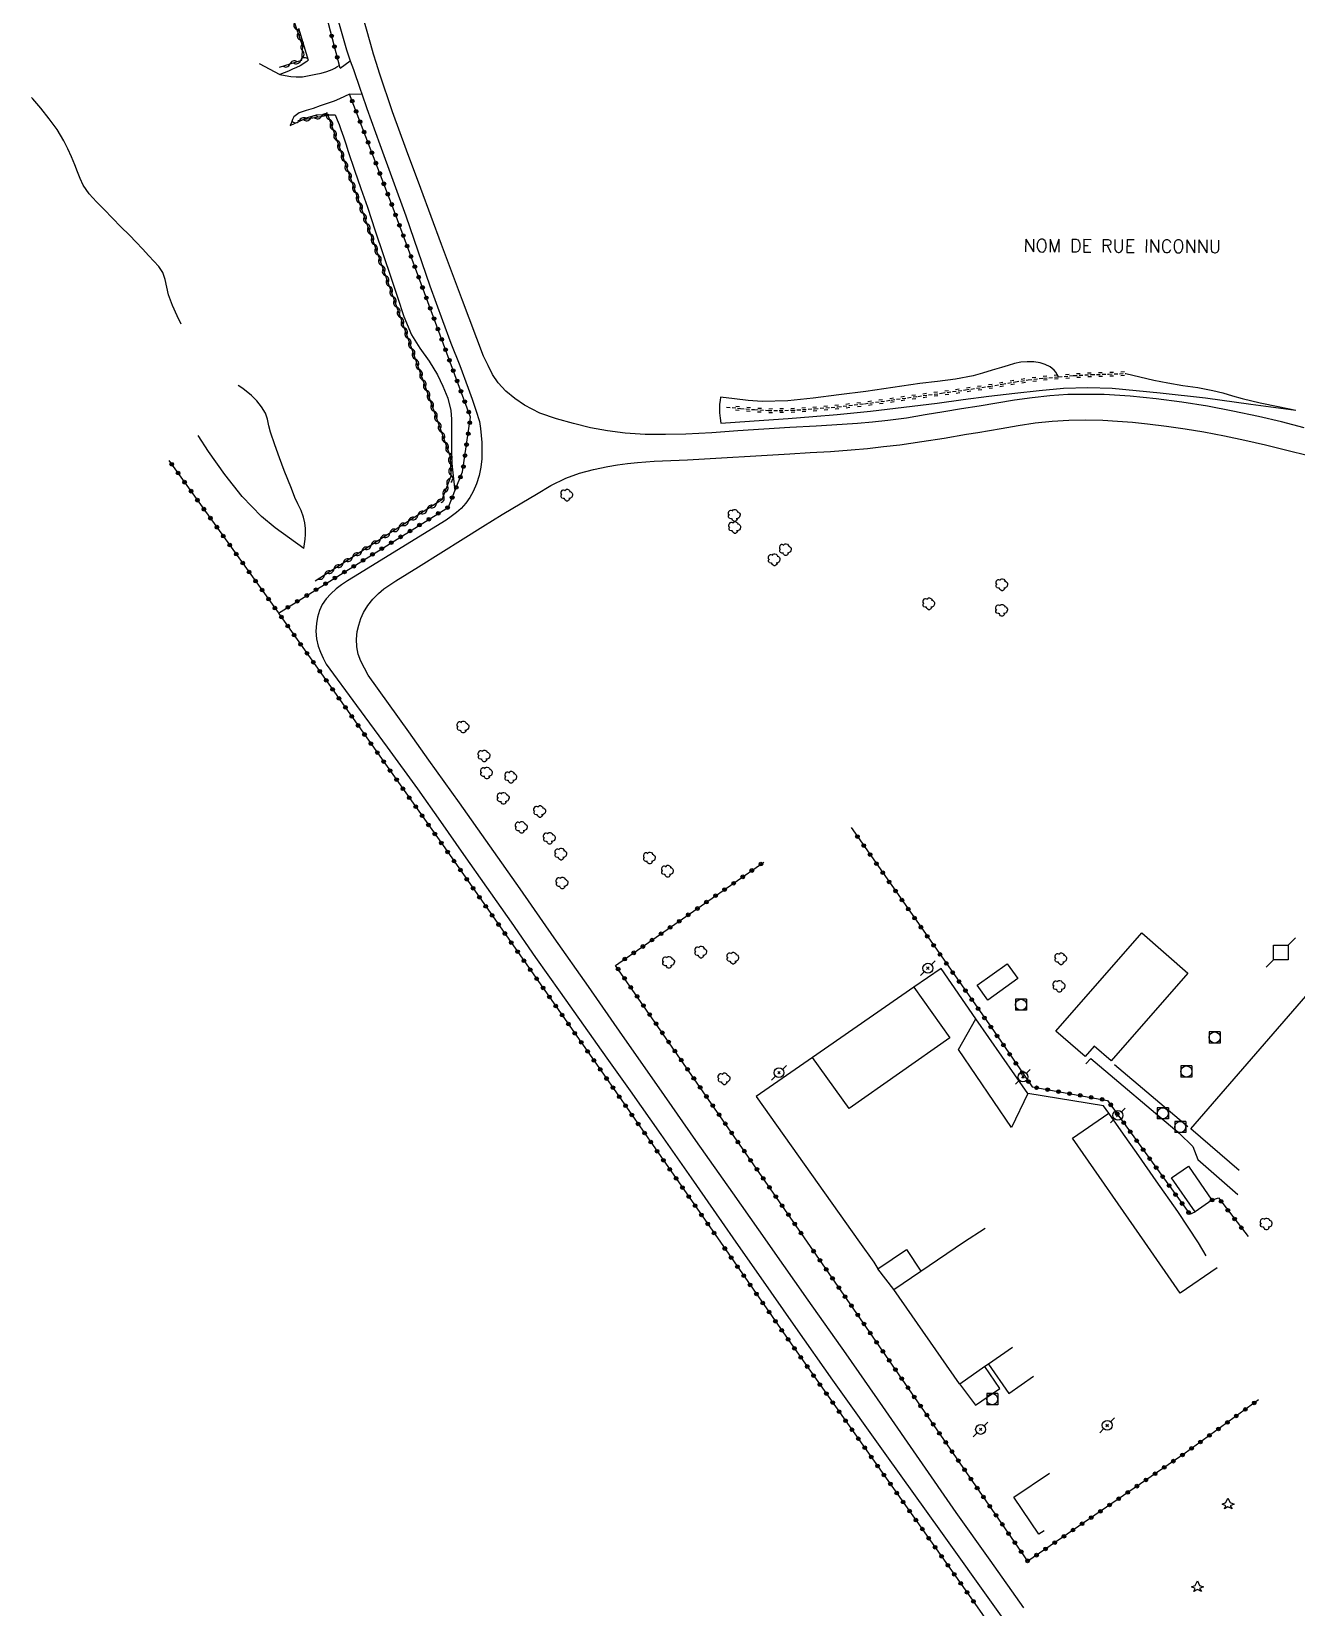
# Model space of a CAD drawing. Header units: millimetres. Extents: x 121000 to 122001, y 132000 to 133001.
# Drawn here: x 121674.2 to 121845.5, y 132125.5 to 132339.1 of the extents above; entities that cross this region are included whole.
import ezdxf
from ezdxf.enums import TextEntityAlignment as Align

# ---------------------------------------------------------------- set-up
doc = ezdxf.new("R2010")
doc.units = ezdxf.units.MM
doc.linetypes.add('DASHED', pattern=[0.75, 0.5, -0.25])
doc.layers.get('0').update_dxf_attribs({"linetype": 'CONTINUOUS'})
for name, color, linetype in [('W0006', 2, 'CONTINUOUS'), ('W0014', 7, 'CONTINUOUS'), ('W0017', 7, 'CONTINUOUS'), ('W0104', 1, 'CONTINUOUS'), ('W0211', 2, 'CONTINUOUS'), ('W0214', 2, 'CONTINUOUS'), ('W0220', 5, 'DASHED'), ('W0300', 7, 'CONTINUOUS'), ('W0303', 7, 'CONTINUOUS'), ('W0310', 3, 'CONTINUOUS'), ('W0323', 7, 'CONTINUOUS'), ('W0420', 7, 'CONTINUOUS'), ('W0473', 7, 'CONTINUOUS'), ('W0600', 7, 'CONTINUOUS'), ('W0989', 7, 'CONTINUOUS')]:
    doc.layers.add(name, color=color, linetype=linetype)
doc.styles.get("Standard").update_dxf_attribs({"font": 'romans.shx', "width": 0.85})

# ---------------------------------------------------------------- blocks, each defined once
blk = doc.blocks.new('T303')
for p, q in [((-0.77, 0), (-0.28, 0.21)), ((-0.28, -0.21), (-0.77, 0)), ((-0.28, 0.21), (0, 0.83)), ((0, 0.83), (0.28, 0.21)), ((0.28, 0.21), (0.83, 0)), ((0.83, 0), (0.28, -0.21)), ((-0.49, -0.63), (-0.28, -0.21)), ((0, -0.35), (-0.49, -0.63)), ((0.56, -0.63), (0, -0.35)), ((0.28, -0.21), (0.56, -0.63))]:
    blk.add_line(p, q)
blk = doc.blocks.new('T473')
for p, q in [((-0.166667, 0.166667), (0.166667, -0.166667)), ((-0.166667, -0.166667), (0.166667, 0.166667)), ((0.500001, 0.500001), (1.000002, 1.000002)), ((-1.000002, -1.000002), (-0.500001, -0.500001))]:
    blk.add_line(p, q)
blk.add_ellipse((0, 0), major_axis=(0.471405, 0.471405), ratio=1, start_param=5.4977871438, end_param=11.780972451)
blk = doc.blocks.new('T420')
for p, q in [((0.75, 0.75), (-0.75, 0.75)), ((-0.75, 0.75), (-0.75, -0.75)), ((0.75, 0.75), (0.75, -0.75)), ((0.75, -0.75), (-0.75, -0.75))]:
    blk.add_line(p, q)
blk.add_ellipse((0, 0), major_axis=(-0.53, 0.53), ratio=1, start_param=3.926991, end_param=10.210176)
blk = doc.blocks.new('T300')
for p, q in [((-0.8, 0.51), (-0.86, 0.34)), ((-0.86, 0.34), (-0.86, 0.17)), ((-0.86, 0.17), (-0.74, 0.06)), ((-0.69, 0.63), (-0.8, 0.51)), ((-0.8, -0.06), (-0.74, 0.06)), ((-0.74, 0.06), (-0.69, 0.11)), ((-0.57, 0.69), (-0.69, 0.63)), ((-0.46, 0.69), (-0.57, 0.69)), ((-0.29, 0.63), (-0.46, 0.69)), ((-0.29, 0.63), (-0.17, 0.74)), ((-0.23, 0.57), (-0.29, 0.63)), ((-0.17, 0.74), (-0.06, 0.8)), ((-0.06, 0.8), (0.06, 0.8)), ((0.06, 0.8), (0.23, 0.74)), ((0.23, 0.74), (0.34, 0.63)), ((0.34, 0.63), (0.4, 0.51)), ((0.46, 0.46), (0.34, 0.46)), ((0.4, 0.51), (0.4, 0.46)), ((0.57, 0.4), (0.46, 0.46)), ((0.57, 0.4), (0.69, 0.29)), ((0.69, 0.29), (0.74, 0.17)), ((0.74, 0.06), (0.69, -0.17)), ((0.74, 0.17), (0.74, 0.06)), ((-0.8, -0.17), (-0.8, -0.06)), ((-0.8, -0.23), (-0.8, -0.17)), ((-0.74, -0.34), (-0.8, -0.23)), ((-0.69, -0.4), (-0.74, -0.34)), ((-0.51, -0.46), (-0.69, -0.4)), ((-0.4, -0.46), (-0.51, -0.46)), ((-0.4, -0.46), (-0.34, -0.46)), ((-0.34, -0.46), (-0.34, -0.4)), ((-0.34, -0.51), (-0.34, -0.46)), ((-0.29, -0.63), (-0.34, -0.51)), ((-0.17, -0.74), (-0.29, -0.63)), ((-0.06, -0.8), (-0.17, -0.74)), ((0.06, -0.8), (-0.06, -0.8)), ((0.17, -0.74), (0.06, -0.8)), ((0.23, -0.69), (0.17, -0.74)), ((0.29, -0.46), (0.23, -0.46)), ((0.29, -0.63), (0.23, -0.69)), ((0.46, -0.4), (0.29, -0.46)), ((0.34, -0.51), (0.29, -0.63)), ((0.34, -0.51), (0.34, -0.46)), ((0.57, -0.34), (0.46, -0.4)), ((0.63, -0.29), (0.57, -0.34)), ((0.69, -0.17), (0.63, -0.29))]:
    blk.add_line(p, q)
blk = doc.blocks.new('T600')
for p, q in [((-0.999999, 0.999999), (0.999999, 0.999999)), ((-0.999999, -0.999999), (-0.999999, 0.999999)), ((0.999999, 0.999999), (1.999998, 1.999998)), ((0.999999, 0.999999), (0.999999, -0.999999)), ((-0.999999, -0.999999), (-1.999998, -1.999998)), ((0.999999, -0.999999), (-0.999999, -0.999999))]:
    blk.add_line(p, q)
blk = doc.blocks.new('t323o')
at = {"color": 0, "linetype": 'Continuous'}
for radius in [0.25, 0.15]:
    blk.add_circle((0, 0), radius, dxfattribs=at)
blk = doc.blocks.new('t220o')
at = {"color": 0, "linetype": 'Continuous'}
for p, q in [((-0.25, 0.25), (0.25, 0.25)), ((-0.25, -0.25), (0.25, -0.25))]:
    blk.add_line(p, q, dxfattribs=at)
blk = doc.blocks.new('t310o')
at = {"color": 0, "linetype": 'Continuous'}
for centre, start, end in [((-0.5, 0.38), 216.8699, 323.1304), ((0.5, -0.37), 36.8699, 143.1303)]:
    blk.add_arc(centre, 0.625, start, end, dxfattribs=at)

msp = doc.modelspace()

# ---------------------------------------------------------------- linework, layer by layer
at = {"layer": 'W0006'}
for points in [[(121793.72, 132209.55), (121798.57, 132202.66), (121784.92, 132193.11), (121779.99, 132200.03)], [(121809.13, 132195.15), (121806.91, 132190.53), (121799.75, 132201.12), (121802.12, 132205.25)], [(121824.98, 132175), (121815.2, 132189.09), (121820.1, 132192.47)], [(121834.8, 132171.53), (121829.78, 132168.09), (121824.98, 132175)]]:
    msp.add_lwpolyline(points, dxfattribs=at)
at = {"layer": 'W0014'}
for points in [[(121817.01, 132199.15), (121817.7, 132199.9), (121829.65, 132189.74), (121831.51, 132187.97), (121832.17, 132186.18), (121837.59, 132181.47)], [(121820.9, 132199.05), (121830.81, 132190.67)]]:
    msp.add_lwpolyline(points, dxfattribs=at)
at = {"layer": 'W0017'}
for points in [[(121715.67, 132340.71), (121716.84, 132336.57)], [(121720.11, 132337.29), (121718.78, 132342.07)], [(121716.84, 132336.57), (121717.35, 132335.09), (121717.76, 132333.92), (121718.67, 132331.27), (121718.91, 132330.6), (121719.6, 132328.63), (121721.34, 132323.77), (121723.1, 132318.93), (121724.85, 132314.07), (121726.5, 132309.34), (121728.14, 132304.6), (121729.83, 132299.88), (121730.99, 132296.83), (121732.18, 132293.78), (121733.32, 132290.71), (121733.84, 132289.22), (121734.35, 132287.73), (121734.85, 132286.23)], [(121846.57, 132285.36), (121843.49, 132286.16), (121840.38, 132286.89), (121836.94, 132287.63), (121833.49, 132288.28), (121830.02, 132288.83), (121826.52, 132289.29), (121823.01, 132289.65), (121819.49, 132289.86), (121817.03, 132289.89), (121814.56, 132289.85), (121812.11, 132289.71), (121809.71, 132289.44), (121807.33, 132289.08), (121804.95, 132288.69), (121802.56, 132288.31), (121800.16, 132287.91), (121797.77, 132287.52), (121795.24, 132287.1), (121792.71, 132286.68), (121790.17, 132286.33), (121788.11, 132286.12), (121786.05, 132285.96), (121783.99, 132285.81), (121780.45, 132285.58), (121776.91, 132285.39), (121773.37, 132285.19), (121769.86, 132284.93), (121766.34, 132284.67), (121762.82, 132284.51), (121760.07, 132284.45), (121757.31, 132284.45), (121754.57, 132284.62), (121752.21, 132284.93), (121749.87, 132285.36), (121747.57, 132285.93), (121745.27, 132286.58), (121743.02, 132287.36), (121740.93, 132288.43), (121739.64, 132289.32), (121738.43, 132290.33), (121737.37, 132291.47), (121736.63, 132292.6), (121736.01, 132293.82), (121735.4, 132295.05), (121732.55, 132302.62), (121729.71, 132310.19), (121726.9, 132317.78), (121724.98, 132322.98), (121723.07, 132328.18), (121721.29, 132333.42), (121720.89, 132334.71), (121720.5, 132336), (121720.11, 132337.29)], [(121704.99, 132334.73), (121707.81, 132333.25), (121708.54, 132333.11), (121709.27, 132332.97), (121710, 132332.9), (121710.89, 132332.94), (121711.78, 132333.08), (121712.66, 132333.27), (121713.42, 132333.43), (121714.18, 132333.63), (121714.9, 132333.91), (121715.23, 132334.09), (121715.54, 132334.29), (121715.86, 132334.48)], [(121715.96, 132334.11), (121717.35, 132335.09)], [(121717.26, 132330.56), (121716.56, 132330.25), (121715.87, 132329.93), (121715.17, 132329.64), (121714.22, 132329.3), (121713.26, 132328.99), (121712.31, 132328.65), (121711.36, 132328.36), (121710.42, 132328.05), (121709.71, 132327.51), (121709.51, 132327.15), (121709.37, 132326.75), (121709.22, 132326.34)], [(121717.26, 132330.56), (121718.91, 132330.6)], [(121734.85, 132286.23), (121734.97, 132285.28), (121735.09, 132284.32), (121735.17, 132283.37), (121735.19, 132282.25), (121735.16, 132281.13), (121735.04, 132280.02), (121734.8, 132278.89), (121734.45, 132277.77), (121733.99, 132276.71), (121733.53, 132275.91), (121732.99, 132275.14), (121732.39, 132274.43), (121731.74, 132273.86), (121731.03, 132273.35), (121730.32, 132272.83), (121717.78, 132265.13), (121716.98, 132264.61), (121716.17, 132264.09), (121715.42, 132263.51), (121714.72, 132262.86), (121714.06, 132262.16), (121713.53, 132261.39), (121713.16, 132260.58), (121712.9, 132259.71), (121712.75, 132258.83), (121712.7, 132257.8), (121712.79, 132256.76), (121713.01, 132255.75), (121713.3, 132254.93), (121713.69, 132254.14), (121714.07, 132253.34), (121718.21, 132247.71), (121722.35, 132242.09), (121726.44, 132236.43), (121729.58, 132232), (121732.7, 132227.55), (121735.81, 132223.1), (121739.14, 132218.35), (121742.46, 132213.59), (121745.8, 132208.85), (121748.95, 132204.39), (121752.12, 132199.94), (121755.27, 132195.49), (121759.41, 132189.59), (121763.52, 132183.69), (121767.64, 132177.79), (121769.59, 132175)], [(121773.85, 132175), (121769.16, 132181.66), (121764.18, 132188.77), (121759.2, 132195.89), (121754.23, 132203), (121749.61, 132209.62), (121744.99, 132216.25), (121740.35, 132222.86), (121736.25, 132228.69), (121732.13, 132234.52), (121728.01, 132240.33), (121725.26, 132244.17), (121722.51, 132248.01), (121719.76, 132251.84), (121719.26, 132252.77), (121718.77, 132253.71), (121718.41, 132254.68), (121718.24, 132255.68), (121718.21, 132256.72), (121718.3, 132257.74), (121718.49, 132258.63), (121718.78, 132259.51), (121719.15, 132260.34), (121719.72, 132261.26), (121720.4, 132262.11), (121721.15, 132262.89), (121721.9, 132263.51), (121722.71, 132264.06), (121723.52, 132264.61), (121726.57, 132266.52), (121729.61, 132268.42), (121732.66, 132270.32), (121735.3, 132271.96), (121737.94, 132273.59), (121740.61, 132275.19), (121742.56, 132276.38), (121744.53, 132277.55), (121746.57, 132278.54), (121748.41, 132279.19), (121750.31, 132279.7), (121752.23, 132280.11), (121753.56, 132280.34), (121754.9, 132280.52), (121756.24, 132280.67), (121758.5, 132280.84), (121760.76, 132280.92), (121763.03, 132281), (121767.65, 132281.28), (121772.27, 132281.56), (121776.9, 132281.84), (121779.67, 132282), (121782.43, 132282.16), (121785.2, 132282.37), (121787.4, 132282.57), (121789.59, 132282.8), (121791.78, 132283.06), (121794.8, 132283.49), (121797.81, 132283.97), (121800.82, 132284.48), (121802.39, 132284.74), (121803.96, 132285.01), (121805.52, 132285.28)], [(121805.52, 132285.28), (121807.83, 132285.65), (121810.13, 132286.01), (121812.44, 132286.27), (121814.71, 132286.39), (121817, 132286.42), (121819.29, 132286.37), (121821.31, 132286.27), (121823.34, 132286.11), (121825.36, 132285.91), (121827.91, 132285.6), (121830.46, 132285.23), (121832.99, 132284.81), (121835.78, 132284.27), (121838.56, 132283.67), (121841.33, 132283.03), (121844.25, 132282.33), (121847.16, 132281.6)], [(121797.38, 132212.08), (121793.72, 132209.55), (121779.99, 132200.03), (121772.34, 132194.73)], [(121809.13, 132195.15), (121802.12, 132205.25), (121797.38, 132212.08)], [(121772.34, 132194.73), (121786.35, 132175)], [(121819.41, 132193.45), (121809.13, 132195.15)], [(121832.25, 132174.92), (121829.46, 132179.14), (121826.54, 132183.3), (121824.16, 132186.68), (121821.78, 132190.07), (121820.1, 132192.47), (121819.41, 132193.45)], [(121769.59, 132175), (121772.65, 132170.62), (121777.65, 132163.44), (121782.68, 132156.29), (121789.98, 132146.03), (121797.32, 132135.8), (121804.64, 132125.56), (121809.87, 132118.19), (121815.09, 132110.81), (121820.31, 132103.43), (121829.33, 132090.63), (121838.36, 132077.83), (121847.39, 132065.04), (121854.38, 132055.15), (121861.38, 132045.26), (121868.37, 132035.37), (121875.16, 132025.78), (121881.96, 132016.19), (121888.73, 132006.59), (121893.32, 132000)], [(121808.62, 132125.42), (121804.03, 132131.88), (121799.45, 132138.36), (121794.46, 132145.52), (121789.49, 132152.7), (121784.51, 132159.87), (121779.4, 132167.14), (121774.28, 132174.4), (121773.85, 132175)], [(121786.35, 132175), (121788.3, 132172.26)], [(121833.32, 132173.12), (121832.25, 132174.92), (121832.25, 132174.92)], [(121788.3, 132172.26), (121788.8, 132171.38)]]:
    msp.add_lwpolyline(points, dxfattribs=at)
at = {"layer": 'W0104'}
for points in [[(121837.79, 132184.7), (121831.24, 132190.37), (121880.59, 132247.31), (121887.1, 132241.67)], [(121800.41, 132175), (121803.37, 132176.87)], [(121791.01, 132168.58), (121788.8, 132171.38), (121792.72, 132173.99), (121794.66, 132171.08)], [(121791.01, 132168.58), (121794.66, 132171.08), (121800.41, 132175)], [(121807.07, 132160.73), (121803.83, 132158.47), (121803.32, 132158.12), (121799.92, 132155.76), (121799.9, 132155.8), (121791.01, 132168.58)], [(121799.9, 132155.8), (121802.07, 132152.91), (121805.35, 132155.16), (121803.32, 132158.12)], [(121803.83, 132158.47), (121806.56, 132154.49), (121809.93, 132156.81)], [(121811.36, 132135.88), (121810.65, 132135.41), (121807.25, 132140.43), (121812.07, 132143.7)]]:
    msp.add_lwpolyline(points, dxfattribs=at)
for points in [[(121830.8, 132211.46), (121820.42, 132199.58), (121818.15, 132201.57), (121816.89, 132200.13), (121812.93, 132203.6), (121824.57, 132216.91)], [(121806.34, 132212.73), (121807.79, 132210.71), (121803.71, 132207.78), (121802.26, 132209.8)], [(121831.81, 132179.11), (121828.62, 132183.71), (121830.9, 132185.29), (121834.09, 132180.68)]]:
    msp.add_lwpolyline(points, close=True, dxfattribs=at)
at = {"layer": 'W0211'}
for points in [[(121710.34, 132339.53), (121711.65, 132335.17), (121711.46, 132335.02), (121711.25, 132334.86), (121711.05, 132334.71), (121710.56, 132334.42), (121710.04, 132334.18), (121709.52, 132333.94), (121708.96, 132333.7), (121708.38, 132333.47), (121707.81, 132333.25)], [(121694.45, 132299.38), (121693.91, 132300.53), (121693.28, 132301.95), (121692.73, 132303.39), (121692.49, 132304.42), (121692.28, 132305.46), (121691.94, 132306.42), (121691.4, 132307.2), (121690.73, 132307.92), (121690.06, 132308.64), (121689.2, 132309.59), (121688.32, 132310.53), (121687.43, 132311.46), (121686.28, 132312.61), (121685.12, 132313.75), (121683.99, 132314.92), (121682.97, 132315.98), (121681.97, 132317.06), (121681.14, 132318.24), (121680.73, 132319.13), (121680.39, 132320.06), (121680.04, 132320.99), (121679.57, 132322.09), (121679.08, 132323.18), (121678.55, 132324.24), (121677.61, 132325.78), (121676.56, 132327.25), (121675.44, 132328.67), (121674.32, 132329.95), (121674.16, 132330.12)], [(121709.22, 132326.34), (121710.38, 132326.88), (121711.55, 132327.41), (121712.75, 132327.76), (121713.59, 132327.82), (121714.45, 132327.79), (121715.3, 132327.77)], [(121715.3, 132327.77), (121715.56, 132327.11), (121715.82, 132326.46), (121716.07, 132325.8), (121716.41, 132324.81), (121716.72, 132323.82), (121717.04, 132322.82), (121717.9, 132320.29), (121718.78, 132317.77), (121719.66, 132315.24), (121720.73, 132312.04), (121721.8, 132308.83), (121722.89, 132305.63), (121723.74, 132303.04), (121724.59, 132300.45), (121725.66, 132297.96), (121726.78, 132296.14), (121728.03, 132294.38), (121729.14, 132292.55), (121729.88, 132290.98), (121730.54, 132289.36), (121730.96, 132287.7), (121731.07, 132286.53), (121731.07, 132285.33), (121731.06, 132284.13), (121731.07, 132282.92), (121731.08, 132281.71), (121731.12, 132280.5), (121731.23, 132279.27), (121731.38, 132278.04), (121731.52, 132276.81)], [(121813.3, 132292.27), (121813.11, 132292.58), (121812.92, 132292.9), (121812.7, 132293.18), (121812.15, 132293.61), (121811.49, 132293.93), (121810.8, 132294.15), (121809.95, 132294.29), (121809.07, 132294.3), (121808.2, 132294.23), (121807.32, 132294.07), (121806.46, 132293.81), (121805.59, 132293.55), (121804.3, 132293.16), (121803.02, 132292.76), (121801.73, 132292.4), (121799.34, 132291.95), (121796.92, 132291.65), (121794.49, 132291.35), (121790.85, 132290.81), (121787.2, 132290.28), (121783.54, 132289.81), (121780.08, 132289.37), (121776.61, 132288.99), (121773.15, 132288.9), (121771.27, 132289.05), (121769.4, 132289.29), (121767.52, 132289.53), (121767.46, 132289.04), (121767.39, 132288.55), (121767.35, 132288.07), (121767.38, 132287.37), (121767.46, 132286.67), (121767.54, 132285.97), (121769.48, 132286.11), (121771.43, 132286.24), (121773.38, 132286.38), (121776.69, 132286.63), (121780, 132286.88), (121783.3, 132287.17), (121787.82, 132287.63), (121792.34, 132288.15), (121796.85, 132288.7), (121800.37, 132289.17), (121803.88, 132289.64), (121807.4, 132290.06), (121810.69, 132290.41), (121813.99, 132290.71), (121817.28, 132290.84), (121820.55, 132290.72), (121823.81, 132290.43), (121827.08, 132290.1), (121833.22, 132289.4), (121839.34, 132288.58), (121845.47, 132287.76)], [(121711.05, 132269.02), (121711.15, 132269.65), (121711.25, 132270.28), (121711.3, 132270.9), (121711.27, 132271.69), (121711.18, 132272.47), (121711.01, 132273.24), (121710.69, 132274.15), (121710.26, 132275.04), (121709.85, 132275.93), (121709.36, 132277.14), (121708.88, 132278.36), (121708.41, 132279.58), (121707.76, 132281.3), (121707.12, 132283.03), (121706.55, 132284.77), (121706.33, 132285.64), (121706.13, 132286.51), (121705.84, 132287.34), (121705.32, 132288.2), (121704.68, 132288.99), (121703.98, 132289.72), (121702.79, 132290.69), (121702.17, 132291.08)]]:
    msp.add_lwpolyline(points, dxfattribs=at)
at = {"layer": 'W0214'}
for points in [[(121822.44, 132292.72), (121824.32, 132292.28), (121826.21, 132291.83), (121828.09, 132291.43), (121830.13, 132291.1), (121832.18, 132290.81), (121834.21, 132290.43), (121835.55, 132290.08), (121836.87, 132289.7), (121838.2, 132289.33), (121840.61, 132288.76), (121843.04, 132288.26), (121845.47, 132287.76)], [(121711.05, 132269.02), (121709.11, 132270.42), (121707.16, 132271.82), (121705.32, 132273.33), (121702.71, 132276.05), (121700.35, 132279.03), (121698.15, 132282.13), (121696.72, 132284.31)]]:
    msp.add_lwpolyline(points, dxfattribs=at)
at = {"layer": 'W0220'}
msp.add_lwpolyline([(121768.32, 132288.17), (121770.21, 132287.99), (121772.09, 132287.82), (121773.97, 132287.7), (121777.12, 132287.73), (121780.26, 132287.93), (121783.4, 132288.21), (121787.01, 132288.61), (121790.62, 132289.11), (121794.22, 132289.62), (121797.46, 132290.05), (121800.69, 132290.5), (121803.92, 132290.97), (121805.68, 132291.27), (121807.45, 132291.58), (121809.21, 132291.85), (121811.26, 132292.08), (121813.3, 132292.27), (121815.35, 132292.43), (121817.71, 132292.56), (121820.08, 132292.64), (121822.44, 132292.72)], dxfattribs=at)
at = {"layer": 'W0310'}
for points in [[(121707.74, 132334.22), (121710.77, 132335.16), (121710.91, 132337.04), (121705.9, 132351.64), (121701.65, 132366.91), (121700.88, 132376.27), (121701.52, 132387.32), (121703.52, 132396.64), (121706.62, 132403.74), (121710.93, 132408.77), (121716.49, 132412.14), (121725.08, 132414.76), (121734.68, 132416.06), (121740.34, 132416.19)], [(121710.22, 132326.99), (121714.31, 132327.72), (121723.84, 132301.17), (121730.88, 132281.47), (121730.96, 132278.81), (121729.76, 132275.58), (121712.59, 132264.59)]]:
    msp.add_lwpolyline(points, dxfattribs=at)
at = {"layer": 'W0323'}
for points in [[(121715.96, 132334.11), (121709.96, 132357.15), (121707.13, 132367.83), (121705.77, 132376.86), (121705.51, 132384.95), (121706.77, 132393.09), (121709.73, 132399.83), (121715.82, 132407.4), (121721.85, 132410.36), (121728.52, 132411.78), (121737.92, 132413.63), (121741.5, 132414.37)], [(121707.63, 132260.25), (121730.65, 132274.62), (121731.52, 132276.81), (121732.57, 132279.41), (121733.65, 132286.78), (121723.29, 132314.75), (121717.26, 132330.56)], [(121692.78, 132280.94), (121707.58, 132260.32), (121707.63, 132260.25), (121729.91, 132228.76), (121751.65, 132197.77), (121767.49, 132175)], [(121785.19, 132231.19), (121804.48, 132203.66), (121809.72, 132196.03), (121819.95, 132194.2), (121831.09, 132178.77), (121831.81, 132179.11)], [(121753.3, 132212.49), (121773.39, 132226.5)], [(121779.27, 132175), (121753.3, 132212.49)], [(121834.09, 132180.68), (121834.98, 132180.98), (121838.98, 132175.75)], [(121767.49, 132175), (121777.08, 132161.2), (121801.98, 132126.02), (121822.98, 132095.9), (121853.73, 132052.32), (121877.23, 132019.35), (121890.76, 132000)], [(121840.38, 132153.6), (121830.44, 132146.4), (121809.13, 132131.75), (121784.66, 132167.22), (121779.27, 132175)]]:
    msp.add_lwpolyline(points, dxfattribs=at)

# ---------------------------------------------------------------- block references
at = {"layer": 'W0220'}
for p, rotation in [((121805.57, 132291.25), 9.520217978822071), ((121807.05, 132291.51), 9.84660456675936), ((121808.53, 132291.74), 8.651164670748685), ((121810.02, 132291.94), 6.675646900275497), ((121811.51, 132292.11), 5.300354605367485), ((121813, 132292.25), 5.300354605367485), ((121814.5, 132292.36), 4.323892777329653), ((121816, 132292.46), 3.10321355982569), ((121817.49, 132292.55), 3.10321355982569), ((121818.99, 132292.6), 1.987460598802406), ((121820.49, 132292.65), 2.010827864503513), ((121821.99, 132292.71), 2.010827864503513), ((121789.24, 132288.92), 7.880740156904559), ((121790.73, 132289.13), 8.069999573147966), ((121792.21, 132289.34), 8.069999573147966), ((121793.7, 132289.55), 8.069999573147966), ((121795.18, 132289.75), 7.625974093729829), ((121796.67, 132289.95), 7.625974093729829), ((121798.16, 132290.15), 7.802332552925893), ((121799.64, 132290.35), 7.802332552925893), ((121801.13, 132290.56), 8.39093111152663), ((121802.61, 132290.78), 8.39093111152663), ((121804.09, 132291), 9.520217978822071), ((121769.82, 132288.03), 354.5697196080056), ((121771.31, 132287.89), 354.5697196080056), ((121772.8, 132287.77), 356.5372799505755), ((121774.3, 132287.7), 0.4739600027778672), ((121775.8, 132287.72), 0.4739600027778672), ((121777.3, 132287.74), 3.728243052165297), ((121778.8, 132287.84), 3.728243052165297), ((121780.3, 132287.93), 5.0792054202348), ((121781.79, 132288.07), 5.0792054202348), ((121783.28, 132288.2), 5.0792054202348), ((121784.77, 132288.36), 6.331491320606422), ((121786.27, 132288.53), 6.331491320606422), ((121787.75, 132288.71), 7.880740156904559)]:
    msp.add_blockref('t220o', p, dxfattribs=dict(at, rotation=rotation))
at = {"layer": 'W0300', "rotation": 359.9999899820874}
for p in [(121746.71, 132276.23), (121769.41, 132273.48), (121769.46, 132271.84), (121774.82, 132267.47), (121776.34, 132268.84), (121805.66, 132264.08), (121795.76, 132261.5), (121805.63, 132260.63), (121732.65, 132244.8), (121735.5, 132240.89), (121735.85, 132238.57), (121739.13, 132238), (121738.11, 132235.14), (121743.04, 132233.36), (121740.56, 132231.21), (121744.35, 132229.73), (121745.91, 132227.58), (121757.92, 132227.05), (121760.36, 132225.26), (121746.07, 132223.67), (121764.87, 132214.3), (121760.51, 132212.92), (121769.22, 132213.48), (121813.65, 132213.39), (121813.41, 132209.67), (121768.02, 132197.13), (121841.48, 132177.46)]:
    msp.add_blockref('T300', p, dxfattribs=at)
at = {"layer": 'W0303'}
for p in [(121836.26, 132139.48), (121832.11, 132128.26)]:
    msp.add_blockref('T303', p, dxfattribs=at)
at = {"layer": 'W0310'}
for p, rotation in [((121710.12, 132339.34), 108.9325685468615), ((121710.6, 132337.92), 108.9325685468615), ((121710.87, 132336.48), 85.86459846011972), ((121709.17, 132334.66), 17.06029649878166), ((121710.6, 132335.1), 17.06029649878166), ((121711.97, 132327.3), 10.05915529645155), ((121713.45, 132327.57), 10.05915529645155), ((121714.52, 132327.13), 289.7385509455631), ((121710.49, 132327.04), 10.05915529645155), ((121715.03, 132325.72), 289.7385509455631), ((121715.53, 132324.31), 289.7385509455631), ((121716.04, 132322.9), 289.7385509455631), ((121716.55, 132321.49), 289.7385509455631), ((121717.05, 132320.07), 289.7385509455631), ((121717.56, 132318.66), 289.7385509455631), ((121718.07, 132317.25), 289.7385509455631), ((121718.57, 132315.84), 289.7385509455631), ((121719.08, 132314.43), 289.7385509455631), ((121719.59, 132313.02), 289.7385509455631), ((121720.09, 132311.6), 289.7385509455631), ((121720.6, 132310.19), 289.7385509455631), ((121721.11, 132308.78), 289.7385509455631), ((121721.61, 132307.37), 289.7385509455631), ((121722.12, 132305.96), 289.7385509455631), ((121722.63, 132304.54), 289.7385509455631), ((121723.13, 132303.13), 289.7385509455631), ((121723.64, 132301.72), 289.7385509455631), ((121724.15, 132300.31), 289.6773965797156), ((121724.65, 132298.9), 289.6773965797156), ((121725.16, 132297.48), 289.6773965797156), ((121725.66, 132296.07), 289.6773965797156), ((121726.17, 132294.66), 289.6773965797156), ((121726.67, 132293.25), 289.6773965797156), ((121727.18, 132291.83), 289.6773965797156), ((121727.68, 132290.42), 289.6773965797156), ((121728.19, 132289.01), 289.6773965797156), ((121728.69, 132287.6), 289.6773965797156), ((121729.2, 132286.18), 289.6773965797156), ((121729.7, 132284.77), 289.6773965797156), ((121730.21, 132283.36), 289.6773965797156), ((121730.71, 132281.95), 289.6773965797156), ((121730.91, 132280.48), 271.5941307186385), ((121730.5, 132277.56), 249.7086254979573), ((121730.95, 132278.98), 271.5941307186385), ((121729.98, 132276.15), 249.7086254979573), ((121726.49, 132273.48), 212.599452535969), ((121727.75, 132274.29), 212.599452535969), ((121729.02, 132275.1), 212.599452535969), ((121723.96, 132271.87), 212.599452535969), ((121725.22, 132272.68), 212.599452535969), ((121720.17, 132269.44), 212.599452535969), ((121721.43, 132270.25), 212.599452535969), ((121722.7, 132271.06), 212.599452535969), ((121717.64, 132267.83), 212.599452535969), ((121718.91, 132268.63), 212.599452535969), ((121713.85, 132265.4), 212.599452535969), ((121715.12, 132266.21), 212.599452535969), ((121716.38, 132267.02), 212.599452535969)]:
    msp.add_blockref('t310o', p, dxfattribs=dict(at, rotation=rotation))
at = {"layer": 'W0323'}
for p, rotation in [((121714.82, 132338.47), 104.5926203857994), ((121715.2, 132337.02), 104.5926203857994), ((121715.58, 132335.57), 104.5926203857994), ((121717.61, 132329.63), 110.8885067971512), ((121718.14, 132328.23), 110.8885067971512), ((121718.68, 132326.83), 110.8885067971512), ((121719.21, 132325.43), 110.8885067971512), ((121719.75, 132324.03), 110.8885067971512), ((121720.28, 132322.63), 110.8885067971512), ((121720.82, 132321.22), 110.8885067971512), ((121721.35, 132319.82), 110.8885067971512), ((121721.89, 132318.42), 110.8885067971512), ((121722.42, 132317.02), 110.8885067971512), ((121722.96, 132315.62), 110.8885067971512), ((121723.49, 132314.21), 110.3240042135731), ((121724.01, 132312.81), 110.3240042135731), ((121724.53, 132311.4), 110.3240042135731), ((121725.05, 132309.99), 110.3240042135731), ((121725.57, 132308.59), 110.3240042135731), ((121726.09, 132307.18), 110.3240042135731), ((121726.61, 132305.77), 110.3240042135731), ((121727.13, 132304.37), 110.3240042135731), ((121727.65, 132302.96), 110.3240042135731), ((121728.18, 132301.56), 110.3240042135731), ((121728.7, 132300.15), 110.3240042135731), ((121729.22, 132298.74), 110.3240042135731), ((121729.74, 132297.34), 110.3240042135731), ((121730.26, 132295.93), 110.3240042135731), ((121730.78, 132294.52), 110.3240042135731), ((121731.3, 132293.12), 110.3240042135731), ((121731.82, 132291.71), 110.3240042135731), ((121732.34, 132290.3), 110.3240042135731), ((121732.86, 132288.9), 110.3240042135731), ((121733.39, 132287.49), 110.3240042135731), ((121733.54, 132286.04), 81.63814363456457), ((121733.1, 132283.08), 81.63814363456457), ((121733.32, 132284.56), 81.63814363456457), ((121693.15, 132280.42), 305.6735287896317), ((121732.89, 132281.59), 81.63814363456457), ((121694.02, 132279.21), 305.6735287896317), ((121732.27, 132278.67), 68.17963221258434), ((121732.67, 132280.11), 81.63814363456457), ((121694.89, 132277.99), 305.6735287896317), ((121695.77, 132276.77), 305.6735287896317), ((121731.71, 132277.28), 68.17963221258434), ((121696.64, 132275.55), 305.6735287896317), ((121697.52, 132274.33), 305.6735287896317), ((121730.53, 132274.55), 31.99061360184191), ((121731.15, 132275.89), 68.18954476377851), ((121698.39, 132273.11), 305.6735287896317), ((121699.27, 132271.89), 305.6735287896317), ((121726.71, 132272.17), 31.99061360184191), ((121727.99, 132272.96), 31.99061360184191), ((121729.26, 132273.76), 31.99061360184191), ((121700.14, 132270.68), 305.6735287896317), ((121722.9, 132269.78), 31.99061360184191), ((121724.17, 132270.58), 31.99061360184191), ((121725.44, 132271.37), 31.99061360184191), ((121701.02, 132269.46), 305.6735287896317), ((121701.89, 132268.24), 305.6735287896317), ((121720.35, 132268.19), 31.99061360184191), ((121721.62, 132268.99), 31.99061360184191), ((121702.77, 132267.02), 305.6735287896317), ((121703.64, 132265.8), 305.6735287896317), ((121716.54, 132265.81), 31.99061360184191), ((121717.81, 132266.6), 31.99061360184191), ((121719.08, 132267.4), 31.99061360184191), ((121704.52, 132264.58), 305.6735287896317), ((121705.39, 132263.36), 305.6735287896317), ((121712.72, 132263.42), 31.99061360184191), ((121713.99, 132264.22), 31.99061360184191), ((121715.26, 132265.01), 31.99061360184191), ((121706.27, 132262.15), 305.6735287896317), ((121710.17, 132261.84), 31.99061360184191), ((121711.45, 132262.63), 31.99061360184191), ((121707.14, 132260.93), 305.6735287896317), ((121708.01, 132259.71), 305.28055573012), ((121708.9, 132261.04), 31.99061360184191), ((121708.88, 132258.48), 305.28055573012), ((121709.74, 132257.26), 305.28055573012), ((121710.61, 132256.03), 305.28055573012), ((121711.48, 132254.81), 305.28055573012), ((121712.34, 132253.58), 305.28055573012), ((121713.21, 132252.36), 305.28055573012), ((121714.08, 132251.13), 305.28055573012), ((121714.94, 132249.91), 305.28055573012), ((121715.81, 132248.69), 305.28055573012), ((121716.68, 132247.46), 305.28055573012), ((121717.54, 132246.24), 305.28055573012), ((121718.41, 132245.01), 305.28055573012), ((121719.27, 132243.79), 305.28055573012), ((121720.14, 132242.56), 305.28055573012), ((121721.01, 132241.34), 305.28055573012), ((121721.87, 132240.11), 305.28055573012), ((121722.74, 132238.89), 305.28055573012), ((121723.61, 132237.67), 305.28055573012), ((121724.47, 132236.44), 305.28055573012), ((121725.34, 132235.22), 305.28055573012), ((121726.21, 132233.99), 305.28055573012), ((121727.07, 132232.77), 305.28055573012), ((121727.94, 132231.54), 305.28055573012), ((121728.8, 132230.32), 305.28055573012), ((121729.67, 132229.09), 305.28055573012), ((121786.05, 132229.96), 305.0122004706795), ((121730.53, 132227.87), 305.0527760652037), ((121786.91, 132228.73), 305.0122004706795), ((121787.77, 132227.51), 305.0122004706795), ((121731.4, 132226.64), 305.0527760652037), ((121732.26, 132225.41), 305.0527760652037), ((121771.75, 132225.36), 34.8919096345703), ((121772.98, 132226.22), 34.8919096345703), ((121788.63, 132226.28), 305.0122004706795), ((121789.49, 132225.05), 305.0122004706795), ((121733.12, 132224.18), 305.0527760652037), ((121733.98, 132222.95), 305.0527760652037), ((121768.06, 132222.78), 34.8919096345703), ((121769.29, 132223.64), 34.8919096345703), ((121770.52, 132224.5), 34.8919096345703), ((121790.35, 132223.82), 305.0122004706795), ((121734.84, 132221.73), 305.0527760652037), ((121735.7, 132220.5), 305.0527760652037), ((121765.6, 132221.07), 34.8919096345703), ((121766.83, 132221.93), 34.8919096345703), ((121791.22, 132222.59), 305.0122004706795), ((121792.08, 132221.36), 305.0122004706795), ((121736.56, 132219.27), 305.0527760652037), ((121761.91, 132218.49), 34.8919096345703), ((121763.14, 132219.35), 34.8919096345703), ((121764.37, 132220.21), 34.8919096345703), ((121792.94, 132220.13), 305.0122004706795), ((121793.8, 132218.91), 305.0122004706795), ((121737.43, 132218.04), 305.0527760652037), ((121738.29, 132216.82), 305.0527760652037), ((121759.45, 132216.78), 34.8919096345703), ((121760.68, 132217.64), 34.8919096345703), ((121794.66, 132217.68), 305.0122004706795), ((121795.52, 132216.45), 305.0122004706795), ((121739.15, 132215.59), 305.0527760652037), ((121740.01, 132214.36), 305.0527760652037), ((121755.76, 132214.2), 34.8919096345703), ((121756.99, 132215.06), 34.8919096345703), ((121758.22, 132215.92), 34.8919096345703), ((121796.38, 132215.22), 305.0122004706795), ((121740.87, 132213.13), 305.0527760652037), ((121753.64, 132211.99), 124.7121582638578), ((121754.53, 132213.35), 34.8919096345703), ((121797.24, 132213.99), 305.0122004706795), ((121798.1, 132212.76), 305.0122004706795), ((121741.73, 132211.9), 305.0527760652037), ((121742.6, 132210.68), 305.0527760652037), ((121754.5, 132210.76), 124.7121582638578), ((121798.96, 132211.53), 305.0122004706795), ((121799.82, 132210.31), 305.0122004706795), ((121743.46, 132209.45), 305.0527760652037), ((121744.32, 132208.22), 305.0527760652037), ((121755.35, 132209.52), 124.7121582638578), ((121756.2, 132208.29), 124.7121582638578), ((121800.68, 132209.08), 305.0122004706795), ((121801.54, 132207.85), 305.0122004706795), ((121745.18, 132206.99), 305.0527760652037), ((121746.04, 132205.76), 305.0527760652037), ((121757.06, 132207.06), 124.7121582638578), ((121757.91, 132205.83), 124.7121582638578), ((121802.4, 132206.62), 305.0122004706795), ((121746.9, 132204.54), 305.0527760652037), ((121758.77, 132204.59), 124.7121582638578), ((121803.26, 132205.39), 305.0122004706795), ((121804.13, 132204.16), 305.0122004706795), ((121747.76, 132203.31), 305.0527760652037), ((121748.63, 132202.08), 305.0527760652037), ((121759.62, 132203.36), 124.7121582638578), ((121760.48, 132202.13), 124.7121582638578), ((121804.98, 132202.93), 304.4938526965557), ((121805.83, 132201.69), 304.4938526965557), ((121749.49, 132200.85), 305.0527760652037), ((121750.35, 132199.62), 305.0527760652037), ((121761.33, 132200.89), 124.7121582638578), ((121762.18, 132199.66), 124.7121582638578), ((121806.68, 132200.46), 304.4938526965557), ((121807.53, 132199.22), 304.4938526965557), ((121751.21, 132198.4), 305.0527760652037), ((121752.07, 132197.17), 304.8171893641092), ((121763.04, 132198.43), 124.7121582638578), ((121763.89, 132197.19), 124.7121582638578), ((121808.38, 132197.98), 304.4938526965557), ((121752.93, 132195.93), 304.8171893641092), ((121764.75, 132195.96), 124.7121582638578), ((121809.23, 132196.75), 304.4938526965557), ((121810.34, 132195.92), 349.8633103522435), ((121811.82, 132195.66), 349.8633103522435), ((121813.29, 132195.39), 349.8633103522435), ((121814.77, 132195.13), 349.8633103522435), ((121753.78, 132194.7), 304.8171893641092), ((121754.64, 132193.47), 304.8171893641092), ((121765.6, 132194.73), 124.7121582638578), ((121766.45, 132193.5), 124.7121582638578), ((121816.25, 132194.87), 349.8633103522435), ((121817.72, 132194.6), 349.8633103522435), ((121819.2, 132194.34), 349.8633103522435), ((121820.38, 132193.6), 305.8288401171754), ((121755.49, 132192.24), 304.8171893641092), ((121756.35, 132191.01), 304.8171893641092), ((121767.31, 132192.26), 124.7121582638578), ((121768.16, 132191.03), 124.7121582638578), ((121821.26, 132192.39), 305.8288401171754), ((121822.14, 132191.17), 305.8288401171754), ((121757.21, 132189.78), 304.8171893641092), ((121758.06, 132188.55), 304.8171893641092), ((121769.02, 132189.8), 124.7121582638578), ((121769.87, 132188.56), 124.7121582638578), ((121823.02, 132189.96), 305.8288401171754), ((121823.89, 132188.74), 305.8288401171754), ((121758.92, 132187.31), 304.8171893641092), ((121770.73, 132187.33), 124.7121582638578), ((121824.77, 132187.52), 305.8288401171754), ((121825.65, 132186.31), 305.8288401171754), ((121759.78, 132186.08), 304.8171893641092), ((121760.63, 132184.85), 304.8171893641092), ((121771.58, 132186.1), 124.7121582638578), ((121772.43, 132184.86), 124.7121582638578), ((121826.53, 132185.09), 305.8288401171754), ((121761.49, 132183.62), 304.8171893641092), ((121762.35, 132182.39), 304.8171893641092), ((121773.29, 132183.63), 124.7121582638578), ((121774.14, 132182.4), 124.7121582638578), ((121827.41, 132183.87), 305.8288401171754), ((121828.28, 132182.66), 305.8288401171754), ((121763.2, 132181.16), 304.8171893641092), ((121764.06, 132179.93), 304.8171893641092), ((121775, 132181.17), 124.7121582638578), ((121775.85, 132179.93), 124.7121582638578), ((121829.16, 132181.44), 305.8288401171754), ((121830.04, 132180.23), 305.8288401171754), ((121834.11, 132180.69), 18.41561173999111), ((121835.33, 132180.51), 307.4643556158551), ((121764.92, 132178.69), 304.8171893641092), ((121776.7, 132178.7), 124.7121582638578), ((121830.92, 132179.01), 305.8288401171754), ((121836.24, 132179.32), 307.4643556158551), ((121837.16, 132178.13), 307.4643556158551), ((121765.77, 132177.46), 304.8171893641092), ((121766.63, 132176.23), 304.8171893641092), ((121777.56, 132177.47), 124.7121582638578), ((121778.41, 132176.23), 124.7121582638578), ((121838.07, 132176.94), 307.4643556158551), ((121768.09, 132174.13), 304.8150009660325), ((121780.12, 132173.77), 124.7104609792244), ((121768.95, 132172.9), 304.8150009660325), ((121769.8, 132171.66), 304.8150009660325), ((121780.98, 132172.53), 124.7104609792244), ((121770.66, 132170.43), 304.8150009660325), ((121781.83, 132171.3), 124.7104609792244), ((121782.68, 132170.07), 124.7104609792244), ((121771.52, 132169.2), 304.8150009660325), ((121772.37, 132167.97), 304.8150009660325), ((121783.54, 132168.83), 124.7104609792244), ((121784.39, 132167.6), 124.7104609792244), ((121773.23, 132166.74), 304.8150009660325), ((121774.09, 132165.51), 304.8150009660325), ((121785.24, 132166.37), 124.6029719514326), ((121786.1, 132165.13), 124.6029719514326), ((121774.94, 132164.28), 304.8150009660325), ((121775.8, 132163.04), 304.8150009660325), ((121786.95, 132163.9), 124.6029719514326), ((121776.66, 132161.81), 304.8150009660325), ((121787.8, 132162.66), 124.6029719514326), ((121788.65, 132161.43), 124.6029719514326), ((121777.52, 132160.58), 305.2893365933941), ((121778.38, 132159.36), 305.2893365933941), ((121789.5, 132160.19), 124.6029719514326), ((121790.36, 132158.96), 124.6029719514326), ((121779.25, 132158.14), 305.2893365933941), ((121780.12, 132156.91), 305.2893365933941), ((121791.21, 132157.72), 124.6029719514326), ((121792.06, 132156.49), 124.6029719514326), ((121780.98, 132155.69), 305.2893365933941), ((121781.85, 132154.46), 305.2893365933941), ((121792.91, 132155.26), 124.6029719514326), ((121782.72, 132153.24), 305.2893365933941), ((121793.76, 132154.02), 124.6029719514326), ((121794.61, 132152.79), 124.6029719514326), ((121838.61, 132152.32), 215.9442781485963), ((121839.82, 132153.2), 215.9442781485963), ((121783.58, 132152.01), 305.2893365933941), ((121784.45, 132150.79), 305.2893365933941), ((121795.47, 132151.55), 124.6029719514326), ((121796.32, 132150.32), 124.6029719514326), ((121836.18, 132150.56), 215.9442781485963), ((121837.39, 132151.44), 215.9442781485963), ((121785.32, 132149.57), 305.2893365933941), ((121786.18, 132148.34), 305.2893365933941), ((121797.17, 132149.08), 124.6029719514326), ((121832.53, 132147.92), 215.9442781485963), ((121833.75, 132148.8), 215.9442781485963), ((121834.96, 132149.68), 215.9442781485963), ((121787.05, 132147.12), 305.2893365933941), ((121787.92, 132145.89), 305.2893365933941), ((121798.02, 132147.85), 124.6029719514326), ((121798.87, 132146.61), 124.6029719514326), ((121830.1, 132146.16), 214.4907232793718), ((121831.32, 132147.03), 215.9442781485963), ((121788.78, 132144.67), 305.2893365933941), ((121799.73, 132145.38), 124.6029719514326), ((121800.58, 132144.14), 124.6029719514326), ((121826.39, 132143.61), 214.4907232793718), ((121827.63, 132144.46), 214.4907232793718), ((121828.86, 132145.31), 214.4907232793718), ((121789.65, 132143.44), 305.2893365933941), ((121790.52, 132142.22), 305.2893365933941), ((121801.43, 132142.91), 124.6029719514326), ((121802.28, 132141.67), 124.6029719514326), ((121823.92, 132141.92), 214.4907232793718), ((121825.15, 132142.77), 214.4907232793718), ((121791.38, 132140.99), 305.2893365933941), ((121792.25, 132139.77), 305.2893365933941), ((121803.13, 132140.44), 124.6029719514326), ((121820.21, 132139.37), 214.4907232793718), ((121821.45, 132140.22), 214.4907232793718), ((121822.68, 132141.07), 214.4907232793718), ((121793.12, 132138.55), 305.2893365933941), ((121793.98, 132137.32), 305.2893365933941), ((121803.98, 132139.2), 124.6029719514326), ((121804.84, 132137.97), 124.6029719514326), ((121817.74, 132137.67), 214.4907232793718), ((121818.97, 132138.52), 214.4907232793718), ((121794.85, 132136.1), 305.2893365933941), ((121805.69, 132136.74), 124.6029719514326), ((121806.54, 132135.5), 124.6029719514326), ((121814.03, 132135.12), 214.4907232793718), ((121815.26, 132135.97), 214.4907232793718), ((121816.5, 132136.82), 214.4907232793718), ((121795.71, 132134.87), 305.2893365933941), ((121796.58, 132133.65), 305.2893365933941), ((121807.39, 132134.27), 124.6029719514326), ((121808.24, 132133.03), 124.6029719514326), ((121811.55, 132133.42), 214.4907232793718), ((121812.79, 132134.27), 214.4907232793718), ((121797.45, 132132.42), 305.2893365933941), ((121798.31, 132131.2), 305.2893365933941), ((121809.1, 132131.8), 124.6029719514326), ((121810.32, 132132.57), 214.4907232793718), ((121799.18, 132129.98), 305.2893365933941), ((121800.05, 132128.75), 305.2893365933941), ((121800.91, 132127.53), 305.2893365933941), ((121801.78, 132126.3), 305.2893365933941)]:
    msp.add_blockref('t323o', p, dxfattribs=dict(at, rotation=rotation))
at = {"layer": 'W0420'}
for p in [(121808.21, 132207.16), (121834.46, 132202.73), (121830.63, 132198.12), (121827.43, 132192.45), (121829.79, 132190.6), (121804.32, 132153.71)]:
    msp.add_blockref('T420', p, dxfattribs=at)
at = {"layer": 'W0473', "rotation": 359.9999899820874}
for p in [(121795.6, 132212.12), (121775.43, 132197.95), (121808.48, 132197.39), (121821.34, 132192.17)]:
    msp.add_blockref('T473', p, dxfattribs=at)
at = {"layer": 'W0473'}
for p in [(121802.74, 132149.61), (121819.9, 132150.17)]:
    msp.add_blockref('T473', p, dxfattribs=at)
at = {"layer": 'W0600'}
msp.add_blockref('T600', (121843.43, 132214.24), dxfattribs=at)

# ---------------------------------------------------------------- texts
at = {"layer": 'W0989'}
msp.add_text('NOM DE RUE INCONNU', height=1.75, rotation=359.6991, dxfattribs=at).set_placement((121821.94, 132310), align=Align.MIDDLE)

doc.saveas('drawing.dxf')
